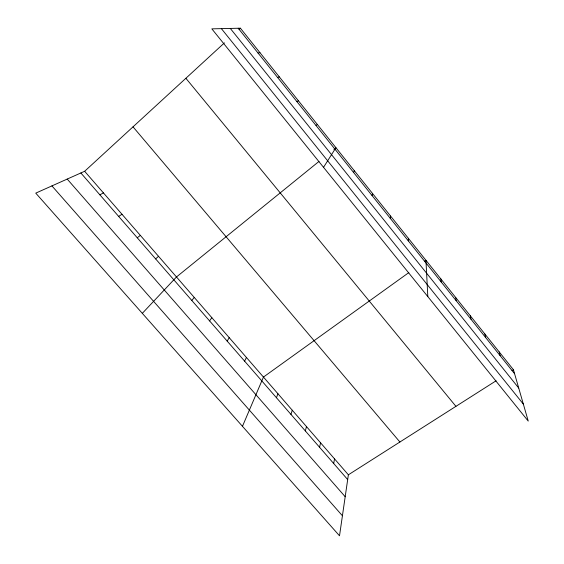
<?xml version="1.0" encoding="UTF-8"?>
<svg xmlns="http://www.w3.org/2000/svg" width="564" height="564" viewBox="0 0 564 564"><rect width="100%" height="100%" fill="white"/><g stroke="black" fill="none" stroke-linecap="round" stroke-linejoin="round"><path stroke-width="0.85" d="M408.294 240.856L408.364 238.304M390.288 218.346L390.57 216.047M84.642 171.28L348.376 474.803L339.514 535.8L35.751 193.128L84.642 171.28L224.409 42.885M333.691 463.502L334.537 458.87M319.577 447.28L320.571 442.803M372.071 195.574L372.564 193.53M305.328 430.91L306.485 426.588M290.953 414.399L292.265 410.232M276.452 397.726L277.925 393.721M353.628 172.521L354.354 170.744M242.464 426.321L263.451 377.062L408.829 272.602M244.593 361.122L246.426 357.47M227.186 341.121L229.217 337.667M323.539 167.325L335.918 147.69L333.895 149.333M209.589 320.902L211.824 317.652M191.802 300.464L194.249 297.425M142.318 313.351L176.476 276.973L319.012 161.403M316.087 125.596L317.271 124.362M239.115 29.377L240.391 28.2L513.444 369.744L528.249 421.111L211.838 28.856L240.391 28.2M155.636 258.904L158.512 256.296M137.256 237.782L140.351 235.392M424.523 261.329L425.947 260.307L427.815 296.601M296.974 101.703L298.398 100.752M118.666 216.421L121.986 214.257M348.376 474.803L496.087 380.792M511.999 370.668L513.444 369.744M99.87 194.82L103.416 192.888M277.622 77.515L279.3 76.859M258.037 53.037L259.962 52.678M51.93 185.901L342.426 515.771M67.208 179.07L345.189 496.715M80.856 172.972L347.678 479.576M133.019 126.844L399.897 442.007M185.88 78.276L455.938 406.341M221.377 28.637L523.35 404.113M230.302 28.433L518.725 388.06M238.212 28.249L514.587 373.721M499.21 351.943L500.197 355.736M484.843 333.973L485.667 337.575M470.334 315.826L470.996 319.231M455.684 297.496L456.177 300.704M440.893 278.99L441.21 282"/></g></svg>
